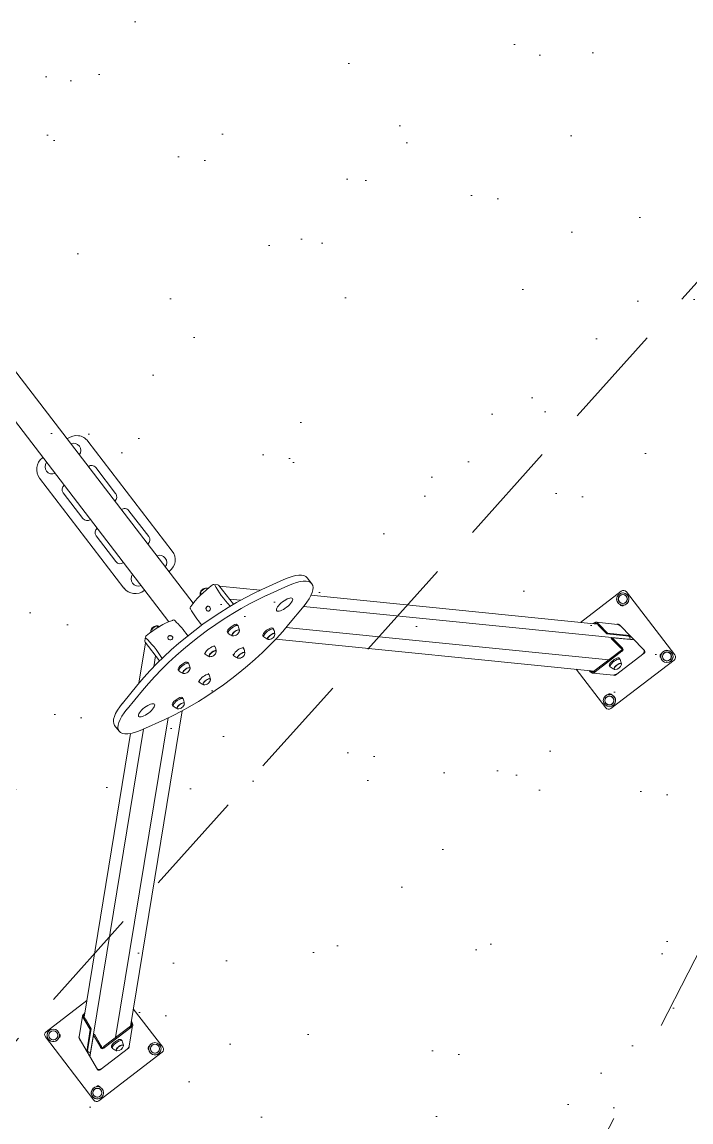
# Model space of a CAD drawing. Header units: millimetres. Extents: x 2471 to 2909, y 1327 to 1568.
# Drawn here: x 2636.09 to 2637.689, y 1445.22 to 1447.851 of the extents above; entities that cross this region are included whole.
import ezdxf
from ezdxf.xclip import XClip

# ---------------------------------------------------------------- set-up
doc = ezdxf.new("R2010")
doc.units = ezdxf.units.MM
doc.header["$XCLIPFRAME"] = 2
doc.linetypes.add('ACAD_ISO07W100', pattern=[3, 0, -3])
doc.linetypes.add('HIDDEN', pattern=[0.375, 0.25, -0.125])
doc.layers.get('0').update_dxf_attribs({"color": 251, "lineweight": 9})
for name, color, linetype, lineweight in [('A-BARANDAS', 251, 'Continuous', 13), ('A-ESTRUCTURA-HATCH', 251, 'Continuous', 13), ('A-MURO BAJO', 251, 'Continuous', 13), ('A-PROYECCIONES', 251, 'HIDDEN', 13), ('DLP_VERDE', 251, 'Continuous', 13)]:
    doc.layers.add(name, color=color, linetype=linetype, lineweight=lineweight)

# ---------------------------------------------------------------- blocks, each defined once
blk = doc.blocks.new('EST P1')
at = {"layer": 'A-ESTRUCTURA-HATCH'}
h = blk.add_hatch(dxfattribs=at)
h.set_pattern_fill('ANSI31', color=256, scale=0.02)
h.set_pattern_definition([(45, (-226392.07709, -8188203.05961), (-0.04490128060535, 0.04490128060535), [])])
h.paths.add_polyline_path([(-3.61, 5.05), (-3.61, 4.85), (-44.785, 4.85), (-44.785, -0.15), (-46.99, -0.15), (-46.99, -11.15), (-3.61, -11.1501), (-3.61, -11.4001), (-47.24, -11.4001), (-47.24, 0.15), (-45.035, 0.15), (-45.035, 5.05)])
h.paths.add_polyline_path([(5.8757, 4.85), (5.8757, 5.05), (35.53, 5.05), (35.53, 4.85)])
h.paths.add_polyline_path([(47.915, 5.05), (35.58, 5.05), (35.58, 4.85), (47.915, 4.85)])
h.paths.add_polyline_path([(51.865, 4.85), (53.3757, 4.85), (53.3757, 5.05), (51.865, 5.05)])
edge = h.paths.add_edge_path()
edge.add_arc((63.3007, -0.15), 9.7, 360, 540)
edge.add_line((53.6007, -0.15), (53.8007, -0.15))
edge.add_arc((63.3007, -0.15), 9.5, 0.90471, 180, ccw=False)
edge.add_line((72.7995, 0), (70.3507, 0))
edge.add_line((70.3507, 0), (70.3507, -0.1499))
edge.add_line((70.3507, -0.1499), (73.0007, -0.15))
edge = h.paths.add_edge_path()
edge.add_arc((63.3007, -0.15), 3.3, 0.0009, 49.9947)
edge.add_line((65.4221, 2.3777), (65.4222, -0.15))
edge.add_line((65.4222, -0.15), (65.2722, -0.15))
edge.add_line((65.2722, -0.15), (65.2721, 2.4964))
edge.add_arc((63.3007, -0.15), 3.3, 53.3166, 180)
edge.add_line((60.0007, -0.15), (59.8007, -0.15))
edge.add_arc((63.3007, -0.15), 3.5, 2.4574, 179.9999, ccw=False)
edge.add_line((66.7975, 0.0001), (69.4507, 0))
edge.add_line((69.4507, 0), (69.4507, -0.1499))
edge.add_line((69.4507, -0.1499), (66.6007, -0.1499))
h.paths.add_polyline_path([(-3.56, -11.15), (35.53, -11.15), (35.53, -11.4001), (-3.56, -11.4001)])
h.paths.add_polyline_path([(35.58, -11.1501), (71.88, -11.1501), (71.88, -11.4001), (35.58, -11.4)])
blk = doc.blocks.new('A$C47ad906b')
at = {"linetype": 'ACAD_ISO07W100'}
blk.add_blockref('EST P1', (27.0859, 53.6317), dxfattribs=at)
blk = doc.blocks.new('XREF_PAISAJISMO-ETAPA 1-2020.08.11$0$XREF_PAISAJISMO$0$FW-flat-1')
for p, q in [((629.2478, 472.3589), (629.2478, 471.2947)), ((629.2947, 471.2947), (629.2947, 472.3589)), ((629.2467, 471.6139), (629.2478, 471.6139)), ((629.2947, 471.6139), (629.2958, 471.6139)), ((629.2243, 471.3783), (629.2243, 471.5916)), ((629.3181, 471.5916), (629.3181, 471.3783)), ((629.2394, 471.5519), (629.2394, 471.5017)), ((629.303, 471.5519), (629.303, 471.5017)), ((629.2394, 471.4682), (629.2394, 471.418)), ((629.303, 471.4682), (629.303, 471.418)), ((629.2478, 471.356), (629.2467, 471.356)), ((629.2958, 471.356), (629.2947, 471.356)), ((629.2049, 471.2983), (629.2002, 471.2939)), ((629.2166, 471.2998), (629.2166, 471.2988)), ((629.2302, 471.2987), (629.2302, 471.2998)), ((629.3122, 471.2998), (629.3122, 471.2987)), ((629.3122, 471.2982), (629.3122, 471.2978)), ((629.3259, 471.2988), (629.3259, 471.2998)), ((629.3422, 471.2939), (629.3375, 471.2983)), ((629.1995, 471.291), (629.1534, 471.2477)), ((629.1995, 471.2557), (629.1995, 471.2922)), ((629.3429, 471.2922), (629.3429, 471.2557)), ((629.389, 471.2477), (629.3429, 471.291)), ((629.1995, 471.2657), (629.187, 471.254)), ((629.3554, 471.254), (629.3429, 471.2657)), ((629.1509, 471.2471), (629.1144, 471.2385)), ((629.428, 471.2385), (629.3915, 471.2471)), ((629.1509, 471.2356), (629.1144, 471.227)), ((629.428, 471.227), (629.3915, 471.2356)), ((629.0842, 471.2189), (629.0842, 471.2074)), ((629.2139, 471.2272), (629.2139, 471.2251)), ((629.2166, 471.2193), (629.2166, 471.2185)), ((629.2302, 471.2185), (629.2302, 471.2193)), ((629.2329, 471.2251), (629.2329, 471.2272)), ((629.2617, 471.2232), (629.2617, 471.2211)), ((629.2644, 471.2153), (629.2644, 471.2146)), ((629.2781, 471.2146), (629.2781, 471.2153)), ((629.2807, 471.2211), (629.2807, 471.2232)), ((629.3096, 471.2272), (629.3096, 471.2251)), ((629.3122, 471.2193), (629.3122, 471.2185)), ((629.3259, 471.2185), (629.3259, 471.2193)), ((629.3285, 471.2251), (629.3285, 471.2272)), ((629.4582, 471.2074), (629.4582, 471.2189)), ((629.2282, 471.1945), (629.2282, 471.1924)), ((629.2472, 471.1924), (629.2472, 471.1945)), ((629.2952, 471.1945), (629.2952, 471.1924)), ((629.3142, 471.1924), (629.3142, 471.1945)), ((629.1161, 471.1873), (628.7455, 470.8391)), ((629.0962, 471.194), (628.773, 470.8903)), ((628.7926, 470.836), (629.1564, 471.1779)), ((629.1144, 471.1877), (629.1509, 471.1791)), ((629.1738, 471.1895), (629.1738, 471.1874)), ((629.1765, 471.1816), (629.1765, 471.1808)), ((629.1901, 471.1808), (629.1901, 471.1816)), ((629.1928, 471.1874), (629.1928, 471.1895)), ((629.2309, 471.1866), (629.2309, 471.1859)), ((629.2446, 471.1859), (629.2446, 471.1866)), ((629.2979, 471.1866), (629.2979, 471.1859)), ((629.3115, 471.1859), (629.3115, 471.1866)), ((629.3496, 471.1895), (629.3496, 471.1874)), ((629.3523, 471.1816), (629.3523, 471.1808)), ((629.366, 471.1808), (629.366, 471.1816)), ((629.3686, 471.1874), (629.3686, 471.1895)), ((629.7498, 470.836), (629.386, 471.1779)), ((629.3915, 471.1791), (629.428, 471.1877)), ((629.4263, 471.1873), (629.7969, 470.8391)), ((629.4462, 471.194), (629.7694, 470.8903)), ((628.821, 470.8357), (629.1803, 471.1733)), ((629.7214, 470.8357), (629.3621, 471.1733)), ((628.7922, 470.9083), (628.7128, 470.9083)), ((628.7128, 470.9083), (628.7128, 470.9083)), ((628.7184, 470.9066), (628.7184, 470.9066)), ((629.7503, 470.9083), (629.8296, 470.9083)), ((629.824, 470.9066), (629.824, 470.9066)), ((629.8296, 470.9083), (629.8296, 470.9083)), ((628.7073, 470.9027), (628.7073, 470.7799)), ((628.7073, 470.9027), (628.7073, 470.7799)), ((628.7184, 470.9039), (628.7184, 470.9039)), ((628.7184, 470.8903), (628.7184, 470.8903)), ((628.7722, 470.8932), (628.7488, 470.8712)), ((628.775, 470.8933), (628.775, 470.8943)), ((628.775, 470.8928), (628.775, 470.8933)), ((628.776, 470.8931), (628.775, 470.8928)), ((629.7664, 470.8931), (629.7675, 470.8928)), ((629.7675, 470.8933), (629.7675, 470.8943)), ((629.7675, 470.8928), (629.7675, 470.8933)), ((629.7702, 470.8932), (629.7936, 470.8712)), ((629.824, 470.9039), (629.824, 470.9039)), ((629.824, 470.8903), (629.824, 470.8903)), ((629.8352, 470.9027), (629.8352, 470.7799)), ((629.8352, 470.9027), (629.8352, 470.7799)), ((628.7184, 470.8876), (628.7184, 470.8876)), ((628.769, 470.8695), (628.7714, 470.8888)), ((628.7708, 470.8695), (628.773, 470.8869)), ((629.7716, 470.8695), (629.7695, 470.8869)), ((629.7734, 470.8695), (629.771, 470.8888)), ((629.824, 470.8876), (629.824, 470.8876)), ((628.7402, 470.814), (628.7471, 470.8693)), ((628.743, 470.8365), (628.7678, 470.8598)), ((628.7442, 470.8462), (628.769, 470.8695)), ((628.7459, 470.8462), (628.7708, 470.8695)), ((628.7678, 470.8598), (628.7652, 470.8387)), ((628.7696, 470.8598), (628.7671, 470.8402)), ((628.7678, 470.8598), (628.7696, 470.8598)), ((628.769, 470.8695), (628.7708, 470.8695)), ((629.7965, 470.8462), (629.7716, 470.8695)), ((629.7734, 470.8695), (629.7716, 470.8695)), ((629.7728, 470.8598), (629.7753, 470.8402)), ((629.7746, 470.8598), (629.7728, 470.8598)), ((629.7982, 470.8462), (629.7734, 470.8695)), ((629.7995, 470.8365), (629.7746, 470.8598)), ((629.7746, 470.8598), (629.7773, 470.8387)), ((629.8022, 470.814), (629.7954, 470.8693)), ((628.7459, 470.8462), (628.7442, 470.8462)), ((628.7459, 470.8462), (628.7456, 470.8438)), ((628.7472, 470.8421), (628.7487, 470.8421)), ((628.8249, 470.8385), (628.825, 470.8394)), ((628.8268, 470.8397), (628.827, 470.8413)), ((628.8412, 470.7799), (628.8412, 470.8547)), ((629.7012, 470.7799), (629.7012, 470.8547)), ((629.7157, 470.8397), (629.7155, 470.8413)), ((629.7176, 470.8385), (629.7175, 470.8394)), ((629.7952, 470.8421), (629.7938, 470.8421)), ((629.7965, 470.8462), (629.7968, 470.8438)), ((629.7965, 470.8462), (629.7982, 470.8462)), ((628.7658, 470.8374), (628.7648, 470.8375)), ((628.7664, 470.8373), (628.7658, 470.8374)), ((628.768, 470.8356), (628.7705, 470.836)), ((628.768, 470.8356), (628.768, 470.8341)), ((628.768, 470.8341), (628.7689, 470.8342)), ((628.8205, 470.8342), (628.7689, 470.8342)), ((628.8191, 470.836), (628.7705, 470.836)), ((628.7784, 470.828), (628.7784, 470.8259)), ((628.7974, 470.8259), (628.7974, 470.828)), ((628.8012, 470.8128), (628.8246, 470.8348)), ((628.8222, 470.8354), (628.8222, 470.8339)), ((628.8245, 470.8376), (628.825, 470.8375)), ((628.825, 470.8375), (628.8261, 470.8374)), ((629.7174, 470.8375), (629.7163, 470.8374)), ((629.7179, 470.8376), (629.7174, 470.8375)), ((629.7412, 470.8128), (629.7178, 470.8348)), ((629.7203, 470.8354), (629.7203, 470.8339)), ((629.7219, 470.8342), (629.7736, 470.8342)), ((629.7233, 470.836), (629.772, 470.836)), ((629.745, 470.8259), (629.745, 470.828)), ((629.764, 470.828), (629.764, 470.8259)), ((629.7744, 470.8356), (629.772, 470.836)), ((629.7744, 470.8341), (629.7736, 470.8342)), ((629.7744, 470.8356), (629.7744, 470.8341)), ((629.7761, 470.8373), (629.7766, 470.8374)), ((629.7766, 470.8374), (629.7777, 470.8375)), ((628.7406, 470.8148), (628.7403, 470.8154)), ((628.7986, 470.8109), (628.743, 470.8109)), ((628.7811, 470.82), (628.7811, 470.8193)), ((628.7948, 470.8193), (628.7948, 470.82)), ((629.7438, 470.8109), (629.7995, 470.8109)), ((629.7477, 470.8193), (629.7477, 470.82)), ((629.7613, 470.82), (629.7613, 470.8193)), ((629.8018, 470.8148), (629.8021, 470.8154)), ((628.7184, 470.795), (628.7184, 470.795)), ((628.7184, 470.7923), (628.7184, 470.7923)), ((628.8301, 470.795), (628.8301, 470.795)), ((628.8301, 470.7923), (628.8301, 470.7923)), ((629.7124, 470.795), (629.7124, 470.795)), ((629.7124, 470.7923), (629.7124, 470.7923)), ((629.824, 470.795), (629.824, 470.795)), ((629.824, 470.7923), (629.824, 470.7923)), ((628.7128, 470.7743), (628.8356, 470.7743)), ((628.7128, 470.7743), (628.8356, 470.7743)), ((628.7184, 470.7786), (628.7184, 470.7786)), ((628.7184, 470.776), (628.7184, 470.776)), ((628.8301, 470.7786), (628.8301, 470.7786)), ((628.8301, 470.776), (628.8301, 470.776)), ((628.8356, 470.7743), (628.8356, 470.7743)), ((629.8296, 470.7743), (629.7068, 470.7743)), ((629.8296, 470.7743), (629.7068, 470.7743)), ((629.7068, 470.7743), (629.7068, 470.7743)), ((629.7124, 470.7786), (629.7124, 470.7786)), ((629.7124, 470.776), (629.7124, 470.776)), ((629.824, 470.7786), (629.824, 470.7786)), ((629.824, 470.776), (629.824, 470.776))]:
    blk.add_line(p, q)
for points in [[(628.775, 470.8943, 0.053496), (628.7737, 470.8941, 0.065981), (628.7727, 470.8936, 0.123639), (628.7716, 470.8924, 0.122474), (628.7712, 470.891)], [(628.775, 470.8928, 0.015555), (628.7746, 470.8926, 0.019947), (628.7742, 470.8925, 0.054849), (628.7736, 470.8922, 0.062874), (628.7732, 470.8918, 0.082771), (628.7729, 470.8913, 0.052183), (628.7728, 470.891, 0.020957), (628.7728, 470.8909, 0.011968), (628.7728, 470.8908)], [(628.7728, 470.8908, 0.021414), (628.7729, 470.8899, 0.00508), (628.7729, 470.8896, 0.000121), (628.773, 470.8889, -0.014803), (628.773, 470.8882, -0.042231), (628.773, 470.8869)], [(628.778, 470.8951, 0.01646), (628.7775, 470.895, 0.025221), (628.777, 470.8949, 0.034332), (628.7766, 470.8948, 0.007952), (628.7764, 470.8947, -0.021631), (628.7758, 470.8945, -0.022869), (628.775, 470.8943)], [(629.7644, 470.8951, -0.01646), (629.765, 470.895, -0.025221), (629.7654, 470.8949, -0.034332), (629.7659, 470.8948, -0.007952), (629.7661, 470.8947, 0.021631), (629.7667, 470.8945, 0.022869), (629.7675, 470.8943)], [(629.7675, 470.8943, -0.053496), (629.7687, 470.8941, -0.065981), (629.7698, 470.8936, -0.123639), (629.7709, 470.8924, -0.122474), (629.7712, 470.891)], [(629.7675, 470.8928, -0.015555), (629.7679, 470.8926, -0.019947), (629.7682, 470.8925, -0.054849), (629.7688, 470.8922, -0.062874), (629.7692, 470.8918, -0.082771), (629.7695, 470.8913, -0.052183), (629.7696, 470.891, -0.020957), (629.7696, 470.8909, -0.011968), (629.7696, 470.8908)], [(629.7696, 470.8908, -0.021414), (629.7696, 470.8899, -0.00508), (629.7695, 470.8896, -0.000121), (629.7695, 470.8889, 0.014803), (629.7694, 470.8882, 0.042231), (629.7695, 470.8869)], [(628.773, 470.8869, 0.098812), (628.7729, 470.8872, 0.050829), (628.7728, 470.8875, 0.046495), (628.7727, 470.8877, 0.027542), (628.7725, 470.888, 0.025492), (628.7722, 470.8882, 0.020959), (628.7718, 470.8886, 0.010212), (628.7714, 470.8888)], [(629.7695, 470.8869, -0.098812), (629.7695, 470.8872, -0.050829), (629.7696, 470.8875, -0.046495), (629.7698, 470.8877, -0.027542), (629.7699, 470.888, -0.025492), (629.7702, 470.8882, -0.020959), (629.7707, 470.8886, -0.010212), (629.771, 470.8888)], [(628.7467, 470.8663, -0.024267), (628.7467, 470.8667, -0.018605), (628.7469, 470.8672, -0.008532), (628.747, 470.8676, -0.005342), (628.7471, 470.868, 0.001434), (628.7473, 470.8686)], [(628.7488, 470.8712, 0.05055), (628.7482, 470.8705, 0.057627), (628.7476, 470.8694, 0.025146), (628.7474, 470.8687, 0.003913), (628.7473, 470.8686)], [(629.7936, 470.8712, -0.05055), (629.7942, 470.8705, -0.057627), (629.7948, 470.8694, -0.025146), (629.795, 470.8687, -0.003913), (629.7951, 470.8686)], [(629.7958, 470.8663, 0.024267), (629.7957, 470.8667, 0.018605), (629.7956, 470.8672, 0.008532), (629.7954, 470.8676, 0.005342), (629.7953, 470.868, -0.001434), (629.7951, 470.8686)], [(628.7652, 470.8387, 0.00315), (628.7655, 470.8388, 0.007681), (628.7657, 470.8389, 0.012459), (628.766, 470.8389, 0.042729), (628.7664, 470.8391, 0.048479), (628.7667, 470.8393, 0.152315), (628.7671, 470.8399, 0.047821), (628.7671, 470.8402)], [(628.7671, 470.8402, -0.01431), (628.767, 470.8395, -0.021194), (628.7669, 470.839, -0.033781), (628.7668, 470.8386, 0.008434), (628.7666, 470.8383, 0.037648), (628.7664, 470.8373)], [(628.8249, 470.8385, 0.007066), (628.8253, 470.8386, 0.013942), (628.8257, 470.8388, 0.015839), (628.8261, 470.839, 0.016156), (628.8263, 470.8391, 0.033946), (628.8265, 470.8393, 0.038616), (628.8266, 470.8394, 0.034604), (628.8267, 470.8395, 0.09247), (628.8268, 470.8396, 0.023856), (628.8268, 470.8397)], [(628.8268, 470.8397, -0.024267), (628.8267, 470.8392, -0.018605), (628.8266, 470.8387, -0.008532), (628.8264, 470.8383, -0.005342), (628.8263, 470.8379, 0.001434), (628.8261, 470.8374)], [(629.7176, 470.8385, -0.007066), (629.7172, 470.8386, -0.013942), (629.7167, 470.8388, -0.015839), (629.7164, 470.839, -0.016156), (629.7162, 470.8391, -0.033946), (629.7159, 470.8393, -0.038616), (629.7158, 470.8394, -0.034604), (629.7157, 470.8395, -0.09247), (629.7157, 470.8396, -0.023856), (629.7157, 470.8397)], [(629.7157, 470.8397, 0.024267), (629.7157, 470.8392, 0.018605), (629.7159, 470.8387, 0.008532), (629.716, 470.8383, 0.005342), (629.7161, 470.8379, -0.001434), (629.7163, 470.8374)], [(629.7773, 470.8387, -0.00315), (629.7769, 470.8388, -0.007681), (629.7767, 470.8389, -0.012459), (629.7765, 470.8389, -0.042729), (629.776, 470.8391, -0.048479), (629.7758, 470.8393, -0.152315), (629.7754, 470.8399, -0.047821), (629.7753, 470.8402)], [(629.7753, 470.8402, 0.01431), (629.7754, 470.8395, 0.021194), (629.7755, 470.839, 0.033781), (629.7756, 470.8386, -0.008434), (629.7758, 470.8383, -0.037648), (629.7761, 470.8373)], [(628.7664, 470.8373, 0.007811), (628.7663, 470.8372, 0.066085), (628.7663, 470.8368, 0.355073), (628.7673, 470.8356, 0.09037), (628.7679, 470.8356, 0.007391), (628.768, 470.8356)], [(628.7705, 470.836, 0.077481), (628.7703, 470.836, 0.048107), (628.7701, 470.8359, 0.043746), (628.77, 470.8358, 0.041608), (628.7697, 470.8356, 0.019285), (628.7696, 470.8354, 0.020016), (628.7694, 470.8351, 0.007967), (628.7692, 470.8349, 0.009249), (628.769, 470.8345, 0.002804), (628.7689, 470.8342)], [(628.8191, 470.836, -0.043824), (628.8199, 470.836, -0.023596), (628.8203, 470.8359, -0.007009), (628.8205, 470.8358, 0.006624), (628.8209, 470.8357, 0.03988), (628.822, 470.8355, 0.004979), (628.8222, 470.8354)], [(628.8205, 470.8342, 0.004879), (628.8204, 470.8345, 0.012387), (628.8202, 470.8349, 0.018066), (628.82, 470.8352, 0.015791), (628.8199, 470.8354, 0.039067), (628.8197, 470.8357, 0.043024), (628.8196, 470.8359, 0.051836), (628.8194, 470.836, 0.112911), (628.8191, 470.836)], [(628.8222, 470.8354, 0.018723), (628.8223, 470.8354, 0.069226), (628.8227, 470.8355, 0.085252), (628.8232, 470.8358, 0.052311), (628.8236, 470.8361, 0.027472), (628.8239, 470.8364, 0.035271), (628.8242, 470.837, 0.020237), (628.8245, 470.8374, 0.004344), (628.8245, 470.8376)], [(628.8222, 470.8339, 0.138623), (628.8237, 470.8341, 0.095606), (628.8248, 470.8349, 0.067404), (628.8256, 470.836, 0.056021), (628.8261, 470.8374)], [(629.7203, 470.8339, -0.138623), (629.7187, 470.8341, -0.095606), (629.7176, 470.8349, -0.067404), (629.7169, 470.836, -0.056021), (629.7163, 470.8374)], [(629.7203, 470.8354, -0.018723), (629.7202, 470.8354, -0.069226), (629.7198, 470.8355, -0.085252), (629.7192, 470.8358, -0.052311), (629.7188, 470.8361, -0.027472), (629.7186, 470.8364, -0.035271), (629.7182, 470.837, -0.020237), (629.718, 470.8374, -0.004344), (629.7179, 470.8376)], [(629.7233, 470.836, 0.043824), (629.7225, 470.836, 0.023596), (629.7221, 470.8359, 0.007009), (629.7219, 470.8358, -0.006624), (629.7215, 470.8357, -0.03988), (629.7204, 470.8355, -0.004979), (629.7203, 470.8354)], [(629.7219, 470.8342, -0.004879), (629.7221, 470.8345, -0.012387), (629.7222, 470.8349, -0.018066), (629.7224, 470.8352, -0.015791), (629.7225, 470.8354, -0.039067), (629.7227, 470.8357, -0.043024), (629.7229, 470.8359, -0.051836), (629.723, 470.836, -0.112911), (629.7233, 470.836)], [(629.772, 470.836, -0.077481), (629.7722, 470.836, -0.048107), (629.7723, 470.8359, -0.043746), (629.7725, 470.8358, -0.041608), (629.7727, 470.8356, -0.019285), (629.7728, 470.8354, -0.020016), (629.7731, 470.8351, -0.007967), (629.7732, 470.8349, -0.009249), (629.7734, 470.8345, -0.002804), (629.7736, 470.8342)], [(629.7761, 470.8373, -0.007811), (629.7761, 470.8372, -0.066085), (629.7762, 470.8368, -0.355073), (629.7751, 470.8356, -0.09037), (629.7746, 470.8356, -0.007391), (629.7744, 470.8356)], [(628.744, 470.8115, -0.012768), (628.7445, 470.8113, -0.001053), (628.7448, 470.8112, 0.009111), (628.7452, 470.8111, 0.044641), (628.7464, 470.8109, 0.019472), (628.747, 470.8109, 0.003597), (628.7472, 470.8109)], [(628.7947, 470.8109, 0.013529), (628.7955, 470.8109, 0.019014), (628.7961, 470.8109, 0.033854), (628.7966, 470.811, 0.023023), (628.7969, 470.8111, 0.005149), (628.7971, 470.8112, -0.023113), (628.7978, 470.8114, -0.019823), (628.7985, 470.8116)], [(628.7985, 470.8116, 0.004636), (628.7986, 470.8116, 0.033752), (628.7995, 470.8118, 0.044687), (628.8003, 470.8121, 0.054288), (628.801, 470.8126, 0.019937), (628.8012, 470.8128)], [(629.744, 470.8116, -0.004636), (629.7438, 470.8116, -0.033752), (629.743, 470.8118, -0.044687), (629.7422, 470.8121, -0.054288), (629.7414, 470.8126, -0.019937), (629.7412, 470.8128)], [(629.7477, 470.8109, -0.013529), (629.7469, 470.8109, -0.019014), (629.7464, 470.8109, -0.033854), (629.7458, 470.811, -0.023023), (629.7455, 470.8111, -0.005149), (629.7453, 470.8112, 0.023113), (629.7447, 470.8114, 0.019823), (629.744, 470.8116)], [(629.7985, 470.8115, 0.012768), (629.7979, 470.8113, 0.001053), (629.7976, 470.8112, -0.009111), (629.7972, 470.8111, -0.044641), (629.7961, 470.8109, -0.019472), (629.7954, 470.8109, -0.003597), (629.7952, 470.8109)]]:
    blk.add_lwpolyline(points, format="xyb")
for centre, radius in [((628.7184, 470.8971), 0.00949), ((629.824, 470.8971), 0.00949), ((628.7184, 470.8971), 0.00698), ((628.7184, 470.8971), 0.00684), ((629.824, 470.8971), 0.00698), ((629.824, 470.8971), 0.00684), ((628.7184, 470.7855), 0.00949), ((628.7184, 470.7855), 0.00698), ((628.7184, 470.7855), 0.00684), ((628.8301, 470.7855), 0.00949), ((628.8301, 470.7855), 0.00698), ((628.8301, 470.7855), 0.00684), ((629.7124, 470.7855), 0.00949), ((629.7124, 470.7855), 0.00698), ((629.7124, 470.7855), 0.00684), ((629.824, 470.7855), 0.00949), ((629.824, 470.7855), 0.00698), ((629.824, 470.7855), 0.00684)]:
    blk.add_circle(centre, radius)
for centre, radius, start, end in [((629.2467, 471.5916), 0.0223, 90, 180), ((629.2506, 471.5938), 0.0112, 104.4775, 255.5225), ((629.2919, 471.5938), 0.0112, 284.4775, 75.5225), ((629.2958, 471.5916), 0.0223, 0, 90), ((629.2478, 471.5519), 0.00837, 90, 180), ((629.2947, 471.5519), 0.00837, 0, 90), ((629.2478, 471.5017), 0.00837, 180, 269.9999), ((629.2947, 471.5017), 0.00837, 270, 0), ((629.2478, 471.4682), 0.00837, 90, 180), ((629.2947, 471.4682), 0.00837, 0, 90), ((629.2478, 471.418), 0.00837, 180, 269.9999), ((629.2947, 471.418), 0.00837, 270, 0), ((629.2506, 471.3761), 0.0112, 104.4775, 255.5225), ((629.2919, 471.3761), 0.0112, 284.4775, 75.5225), ((629.2467, 471.3783), 0.0223, 180, 269.9999), ((629.2958, 471.3783), 0.0223, 270, 0), ((629.2068, 471.2962), 0.00279, 91.1385, 133.2184), ((629.2415, 471.2862), 0.0285, 151.0361, 152.9584), ((629.2234, 471.2933), 0.00977, 90, 130.515), ((629.2234, 471.2933), 0.00977, 49.485, 90), ((629.2055, 471.2863), 0.0283, 23.3687, 29.0303), ((629.3372, 471.2862), 0.0285, 151.0361, 156.7554), ((629.319, 471.2933), 0.00977, 90, 130.515), ((629.319, 471.2933), 0.00977, 49.485, 90), ((629.3012, 471.2863), 0.0283, 25.9488, 29.0303), ((629.3356, 471.2962), 0.00279, 46.7816, 88.8615), ((629.2535, 471.2904), 0.00279, 10.4314, 72.1202), ((629.2889, 471.2904), 0.00279, 107.8798, 169.5686), ((629.2413, 471.232), 0.0283, 194.8178, 209.0303), ((629.2234, 471.2251), 0.00977, 229.485, 269.9999), ((629.2234, 471.2251), 0.00977, 270, 310.515), ((629.2053, 471.2321), 0.0285, 331.0361, 345.1158), ((629.2891, 471.2281), 0.0283, 194.8178, 209.0303), ((629.2712, 471.2212), 0.00977, 229.485, 269.9999), ((629.2712, 471.2212), 0.00977, 270, 310.515), ((629.2531, 471.2282), 0.0285, 331.0361, 345.1158), ((629.3369, 471.232), 0.0283, 194.8178, 209.0303), ((629.319, 471.2251), 0.00977, 229.485, 269.9999), ((629.319, 471.2251), 0.00977, 270, 310.515), ((629.3009, 471.2321), 0.0285, 331.0361, 345.1158), ((629.2012, 471.1944), 0.0283, 194.8178, 209.0303), ((629.1833, 471.1874), 0.00977, 229.485, 269.9999), ((629.1833, 471.1874), 0.00977, 270, 310.515), ((629.1652, 471.1945), 0.0285, 331.0361, 345.1158), ((629.2556, 471.1994), 0.0283, 194.8178, 209.0303), ((629.2377, 471.1924), 0.00977, 229.485, 269.9999), ((629.2377, 471.1924), 0.00977, 270, 310.515), ((629.2196, 471.1995), 0.0285, 331.0361, 345.1158), ((629.3226, 471.1994), 0.0283, 194.8178, 209.0303), ((629.3047, 471.1924), 0.00977, 229.485, 269.9999), ((629.3047, 471.1924), 0.00977, 270, 310.515), ((629.2866, 471.1995), 0.0285, 331.0361, 345.1158), ((629.377, 471.1944), 0.0283, 194.8178, 209.0303), ((629.3591, 471.1874), 0.00977, 229.485, 269.9999), ((629.3591, 471.1874), 0.00977, 270, 310.515), ((629.341, 471.1945), 0.0285, 331.0361, 345.1158), ((628.7128, 470.9027), 0.00558, 89.9998, 179.9998), ((628.7128, 470.9027), 0.00558, 89.9998, 179.9998), ((628.7184, 470.8971), 0.00949, 89.9999, 269.9999), ((629.824, 470.8971), 0.00949, 270.0001, 90.0001), ((629.8296, 470.9027), 0.00558, 0.0002, 90.0002), ((629.8296, 470.9027), 0.00558, 0.0002, 90.0002), ((628.7184, 470.8971), 0.00684, 89.9999, 269.9999), ((628.7236, 470.892), 0.00335, 257.579, 12.4204), ((628.7236, 470.892), 0.00335, 269.9999, 12.4199), ((628.7864, 470.8911), 0.0152, 180.1734, 188.6254), ((629.756, 470.8911), 0.0152, 351.3746, 359.8266), ((629.8189, 470.892), 0.00335, 167.5796, 282.421), ((629.8189, 470.892), 0.00335, 167.5801, 270.0001), ((629.824, 470.8971), 0.00684, 270.0001, 90.0001), ((628.7498, 470.8689), 0.00279, 101.1145, 172.8998), ((629.7926, 470.8689), 0.00279, 7.1002, 78.8855), ((628.7723, 470.8356), 0.00779, 156.5605, 165.93), ((629.4597, 470.6095), 0.6749, 160.1677, 160.2493), ((629.0827, 470.6095), 0.6749, 19.7507, 19.8323), ((629.7701, 470.8356), 0.00779, 14.07, 23.4395), ((628.7677, 470.837), 0.00298, 170.5228, 275.5603), ((628.8058, 470.8328), 0.0283, 194.8178, 209.0303), ((628.7698, 470.8329), 0.0285, 331.0361, 345.1158), ((628.823, 470.8416), 0.00774, 251.2469, 263.8157), ((629.7195, 470.8416), 0.00774, 276.1843, 288.7531), ((629.7726, 470.8329), 0.0285, 194.8842, 208.9639), ((629.7366, 470.8328), 0.0283, 330.9697, 345.1822), ((629.7747, 470.837), 0.00298, 264.4397, 9.4772), ((628.743, 470.8137), 0.00279, 172.8998, 269.9998), ((628.7451, 470.816), 0.00465, 194.2456, 255.4988), ((628.7879, 470.8259), 0.00977, 229.485, 310.515), ((628.7986, 470.8137), 0.00279, 269.9999, 342.7988), ((628.7986, 470.8137), 0.00279, 269.9999, 342.7982), ((629.7438, 470.8137), 0.00279, 197.2012, 270.0001), ((629.7438, 470.8137), 0.00279, 197.2018, 270.0001), ((629.7545, 470.8259), 0.00977, 229.485, 310.515), ((629.7973, 470.816), 0.00465, 284.5012, 345.7544), ((629.7995, 470.8137), 0.00279, 270.0002, 7.1002), ((628.7184, 470.7855), 0.00949, 89.9999, 269.9999), ((628.7184, 470.7855), 0.00684, 89.9999, 269.9999), ((628.7236, 470.7906), 0.00335, 347.5792, 102.4206), ((628.7236, 470.7906), 0.00335, 347.5797, 89.9999), ((628.8301, 470.7855), 0.00949, 89.9999, 269.9999), ((628.8249, 470.7906), 0.00335, 77.5788, 192.4208), ((628.8301, 470.7855), 0.00684, 89.9999, 269.9999), ((628.8249, 470.7906), 0.00335, 77.5785, 89.9999), ((629.7124, 470.7855), 0.00949, 270.0001, 90.0001), ((629.7124, 470.7855), 0.00684, 270.0001, 90.0001), ((629.7175, 470.7906), 0.00335, 347.5792, 102.4212), ((629.7175, 470.7906), 0.00335, 90.0001, 102.4215), ((629.8189, 470.7906), 0.00335, 77.5794, 192.4208), ((629.8189, 470.7906), 0.00335, 90.0001, 192.4203), ((629.824, 470.7855), 0.00949, 270.0001, 90.0001), ((629.824, 470.7855), 0.00684, 270.0001, 90.0001), ((628.7128, 470.7799), 0.00558, 179.9998, 269.9998), ((628.7128, 470.7799), 0.00558, 179.9998, 269.9998), ((628.8356, 470.7799), 0.00558, 269.9999, 359.9998), ((629.7068, 470.7799), 0.00558, 180.0002, 270.0001), ((629.8296, 470.7799), 0.00558, 270.0002, 0.0002), ((629.8296, 470.7799), 0.00558, 270.0002, 0.0002)]:
    blk.add_arc(centre, radius, start, end)
for centre, major_axis, ratio, start_param, end_param in [((629.1845, 471.2547), (-0.0077, -0.0622), 0.321402, 1.63631, 2.347446), ((629.2105, 471.2775), (-0.0627, 0), 0.34202, 3.956201, 4.770427), ((629.2068, 471.2962), (0.00006, -0.00279), 0.054507, 2.791985, 3.141593), ((629.2234, 471.2996), (-0.00698, 0), 0.34202, 3.329271, 6.283185), ((629.2234, 471.2998), (-0.00684, 0), 0.34202, 3.141593, 6.155064), ((629.2234, 471.2982), (-0.00695, 0), 0.34202, 2.95839, 3.956906), ((629.332, 471.2775), (-0.0627, 0), 0.34202, 4.654351, 5.468577), ((629.319, 471.2996), (-0.00698, 0), 0.34202, 3.329271, 6.283185), ((629.319, 471.2982), (-0.00695, 0), 0.34202, 5.467872, 6.283185), ((629.319, 471.2982), (-0.00695, 0), 0.34202, 0, 0.179485), ((629.319, 471.2998), (-0.00684, 0), 0.34202, 3.141593, 6.155064), ((629.319, 471.2982), (-0.00695, 0), 0.34202, 3.377236, 3.5486), ((629.3356, 471.2962), (-0.00006, -0.00279), 0.054507, 3.141593, 3.4912), ((629.3579, 471.2547), (-0.0077, 0.0622), 0.321402, 0.794146, 1.505285), ((629.2021, 471.2918), (0.00191, -0.00203), 0.883019, 3.141593, 3.895922), ((629.2535, 471.2904), (-0.00086, -0.00266), 0.644773, 3.141593, 3.605506), ((629.2535, 471.2904), (-0.00274, -0.00051), 0.663706, 2.697448, 3.141593), ((629.2364, 471.2483), (0.0077, 0.0622), 0.321402, 4.938588, 5.489039), ((629.306, 471.2483), (0.0077, -0.0622), 0.321402, 3.935739, 4.486192), ((629.2889, 471.2904), (0.00274, -0.00051), 0.663706, 3.141593, 3.585737), ((629.2889, 471.2904), (0.00086, -0.00266), 0.644773, 2.677679, 3.141593), ((629.3403, 471.2918), (-0.00191, -0.00203), 0.883019, 2.387263, 3.141593), ((629.2712, 471.1874), (0.2121, 0), 0.34202, 0.967728, 2.173864), ((629.2341, 471.2737), (-0.00268, 0.00285), 0.883019, 3.217469, 6.207308), ((629.3083, 471.2737), (-0.00268, -0.00285), 0.883019, 3.217469, 6.207309), ((629.2712, 471.1759), (0.2121, 0), 0.34202, 0.967728, 2.173864), ((629.154, 471.2189), (0.0698, 0), 0.34202, 2.173864, 3.141593), ((629.2234, 471.2272), (-0.00949, 0), 0.34202, 3.141593, 6.283185), ((629.2234, 471.2251), (-0.00949, 0), 0.34202, 3.058977, 6.283185), ((629.319, 471.2272), (-0.00949, 0), 0.34202, 3.141593, 6.283185), ((629.319, 471.2251), (-0.00949, 0), 0.34202, 3.058977, 6.283185), ((629.3884, 471.2189), (-0.0698, 0), 0.34202, 3.141593, 4.109321), ((629.154, 471.2074), (0.0698, 0), 0.34202, 2.173864, 4.109321), ((629.2234, 471.2188), (-0.00698, 0), 0.34202, 2.904256, 6.283185), ((629.2234, 471.2188), (-0.00698, 0), 0.34202, 0, 0.237337), ((629.2234, 471.2185), (-0.00684, 0), 0.34202, 2.760878, 6.283185), ((629.2234, 471.2185), (-0.00684, 0), 0.34202, 0, 0.380714), ((629.2234, 471.2201), (-0.00695, 0), 0.34202, 2.962108, 3.141593), ((629.2712, 471.2211), (-0.00949, 0), 0.34202, 3.058977, 6.283185), ((629.2712, 471.2149), (0.00698, 0), 0.34202, 0, 3.378929), ((629.2712, 471.2146), (-0.00684, 0), 0.34202, 2.760878, 6.283185), ((629.2712, 471.2146), (-0.00684, 0), 0.34202, 0, 0.380714), ((629.2712, 471.2149), (0.00698, 0), 0.34202, 6.045849, 6.283185), ((629.2712, 471.2162), (-0.00695, 0), 0.34202, 2.962108, 3.141593), ((629.319, 471.2188), (-0.00698, 0), 0.34202, 2.904256, 6.283185), ((629.319, 471.2188), (-0.00698, 0), 0.34202, 0, 0.237337), ((629.319, 471.2185), (-0.00684, 0), 0.34202, 2.760878, 6.283185), ((629.319, 471.2185), (-0.00684, 0), 0.34202, 0, 0.380714), ((629.319, 471.2201), (-0.00695, 0), 0.34202, 2.962108, 3.141593), ((629.3884, 471.2074), (-0.0698, 0), 0.34202, 2.173864, 4.109321), ((629.2377, 471.1924), (-0.00949, 0), 0.34202, 3.058977, 6.283185), ((629.3047, 471.1924), (-0.00949, 0), 0.34202, 3.058977, 6.283185), ((629.2712, 471.2389), (-0.2121, 0), 0.34202, 0.967728, 2.173864), ((629.1833, 471.1895), (-0.00949, 0), 0.34202, 3.141593, 6.283185), ((629.1833, 471.1874), (-0.00949, 0), 0.34202, 3.058977, 6.283185), ((629.1833, 471.1811), (-0.00698, 0), 0.34202, 2.904256, 6.283185), ((629.1833, 471.1811), (-0.00698, 0), 0.34202, 0, 0.237337), ((629.1833, 471.1808), (-0.00684, 0), 0.34202, 2.760878, 6.283185), ((629.1833, 471.1808), (-0.00684, 0), 0.34202, 0, 0.380714), ((629.1833, 471.1824), (0.00695, 0), 0.34202, 6.1037, 6.283185), ((629.2377, 471.1861), (0.00698, 0), 0.34202, 0, 3.378929), ((629.2377, 471.1859), (0.00684, 0), 0.34202, 0, 3.522307), ((629.2377, 471.1859), (0.00684, 0), 0.34202, 5.902471, 6.283185), ((629.2377, 471.1861), (0.00698, 0), 0.34202, 6.045849, 6.283185), ((629.2377, 471.1874), (-0.00695, 0), 0.34202, 2.962108, 3.141593), ((629.3047, 471.1861), (-0.00698, 0), 0.34202, 2.904256, 6.283185), ((629.3047, 471.1861), (-0.00698, 0), 0.34202, 0, 0.237337), ((629.3047, 471.1859), (-0.00684, 0), 0.34202, 2.760878, 6.283185), ((629.3047, 471.1859), (-0.00684, 0), 0.34202, 0, 0.380714), ((629.3047, 471.1874), (-0.00695, 0), 0.34202, 2.962108, 3.141593), ((629.3591, 471.1895), (-0.00949, 0), 0.34202, 3.141593, 6.283185), ((629.3591, 471.1874), (-0.00949, 0), 0.34202, 3.058977, 6.283185), ((629.3591, 471.1811), (-0.00698, 0), 0.34202, 2.904256, 6.283185), ((629.3591, 471.1811), (-0.00698, 0), 0.34202, 0, 0.237337), ((629.3591, 471.1808), (-0.00684, 0), 0.34202, 2.760878, 6.283185), ((629.3591, 471.1808), (-0.00684, 0), 0.34202, 0, 0.380714), ((629.3591, 471.1824), (0.00695, 0), 0.34202, 6.1037, 6.283185), ((628.7467, 470.8379), (0.00138, 0.0013), 0.883023, 1.57078, 2.051214), ((628.7474, 470.8438), (0.00138, 0.0013), 0.883023, 2.32511, 3.895906), ((628.7879, 470.8259), (0.00949, 0), 0.34202, 0, 3.22395), ((628.7879, 470.828), (0.00949, 0), 0.34202, 0, 3.141593), ((628.7879, 470.8193), (0.00684, 0), 0.34202, 0, 3.522307), ((628.7879, 470.8196), (-0.00698, 0), 0.34202, 2.904254, 6.283185), ((628.7879, 470.8259), (0.00949, 0), 0.34202, 6.200759, 6.283185), ((628.7879, 470.8196), (-0.00698, 0), 0.34202, 0, 0.237339), ((628.7879, 470.8193), (0.00684, 0), 0.34202, 5.902471, 6.283185), ((628.7879, 470.8209), (0.00695, 0), 0.34202, 6.1037, 6.1553)]:
    blk.add_ellipse(centre, major_axis=major_axis, ratio=ratio, start_param=start_param, end_param=end_param)
for centre, major_axis, ratio in [((629.2345, 471.274), (-0.00268, 0.00285), 0.883019), ((629.308, 471.274), (-0.00268, -0.00285), 0.883019), ((629.1373, 471.2074), (0.0153, 0), 0.34202), ((629.4052, 471.2074), (0.0153, 0), 0.34202)]:
    blk.add_ellipse(centre, major_axis=major_axis, ratio=ratio)
at = {"extrusion": (0, 0, -1)}
for centre, major_axis, ratio, start_param, end_param in [((629.795, 470.8438), (-0.00138, 0.0013), 0.883023, 2.32511, 3.895906), ((629.7957, 470.8379), (-0.00138, 0.0013), 0.883023, 1.57078, 2.051214), ((629.7545, 470.828), (-0.00949, 0), 0.34202, 0, 3.141593), ((629.7545, 470.8259), (-0.00949, 0), 0.34202, 0, 3.22395), ((629.7545, 470.8259), (-0.00949, 0), 0.34202, 6.200759, 6.283185), ((629.7545, 470.8196), (0.00698, 0), 0.34202, 2.904254, 6.283185), ((629.7545, 470.8193), (-0.00684, 0), 0.34202, 0, 3.522307), ((629.7545, 470.8209), (-0.00695, 0), 0.34202, 6.1037, 6.1553), ((629.7545, 470.8193), (-0.00684, 0), 0.34202, 5.902471, 6.283185), ((629.7545, 470.8196), (0.00698, 0), 0.34202, 0, 0.237339)]:
    blk.add_ellipse(centre, major_axis=major_axis, ratio=ratio, start_param=start_param, end_param=end_param, dxfattribs=at)

msp = doc.modelspace()

# ---------------------------------------------------------------- hatches: boundary and pattern name
at = {"true_color": 0x636466}
h = msp.add_hatch(dxfattribs=at)
h.set_pattern_fill('AR-SAND', color=251, scale=0.01, angle=215)
h.set_pattern_definition([(252.5, (-223720.18637, -8186624.39432), (0.29382258964, -0.391726451372), [0, -0.38608, 0, -0.4318, 0, -0.41275]), (222.5, (-223720.1864, -8186624.3943), (0.042926070333, -0.845024709327), [0, -0.20828, 0, -0.34798, 0, -0.13335]), (182.5, (-223719.93045, -8186624.21512), (-0.647118681834, -0.454871857671), [0, -0.127, 0, -0.4572, 0, -0.5969]), (172.5, (-223719.93045, -8186624.2151), (-0.49760182218, -0.62057099984), [0, -0.0635, 0, -0.29972, 0, -0.3429])])
edge = h.paths.add_edge_path()
edge.add_line((2632.0265, 1450.0341), (2631.9492, 1450.0977))
edge.add_ellipse((2635.5214, 1440.0147), major_axis=(1.9035, -11.1402), ratio=0.4471167, start_angle=201.14714, end_angle=228.08752)
edge.add_line((2630.5432, 1446.823), (2630.6413, 1446.8019))
edge.add_spline(control_points=[(2630.6413, 1446.8019), (2630.5547, 1446.4006), (2630.4834, 1445.9779), (2630.4283, 1445.5376)], knot_values=[3.980857, 3.980857, 3.980857, 3.980857, 4.117811, 4.117811, 4.117811, 4.117811], degree=3, periodic=0)
edge.add_line((2630.4283, 1445.5376), (2630.329, 1445.55))
edge.add_ellipse((2635.5214, 1440.0147), major_axis=(1.9035, -11.1402), ratio=0.4471167, start_angle=235.93323, end_angle=248.05557)
edge.add_line((2630.19, 1443.3885), (2630.6827, 1443.1921))
edge.add_line((2630.6827, 1443.1921), (2631.1269, 1443.1406))
edge.add_line((2631.1269, 1443.1406), (2631.5314, 1443.1998))
edge.add_line((2631.5314, 1443.1998), (2631.9052, 1443.3354))
edge.add_line((2631.9052, 1443.3354), (2632.2572, 1443.5134))
edge.add_line((2632.2572, 1443.5134), (2632.5961, 1443.6993))
edge.add_line((2632.5961, 1443.6993), (2632.9309, 1443.8591))
edge.add_line((2632.9309, 1443.8591), (2633.2704, 1443.9585))
edge.add_line((2633.2704, 1443.9585), (2633.6212, 1443.9732))
edge.add_line((2633.6212, 1443.9732), (2633.9803, 1443.9185))
edge.add_line((2633.9803, 1443.9185), (2634.3424, 1443.8197))
edge.add_line((2634.3424, 1443.8197), (2634.7023, 1443.7019))
edge.add_line((2634.7023, 1443.7019), (2635.0546, 1443.5905))
edge.add_line((2635.0546, 1443.5905), (2635.394, 1443.5107))
edge.add_line((2635.394, 1443.5107), (2635.7153, 1443.4876))
edge.add_line((2635.7153, 1443.4876), (2636.0132, 1443.5466))
edge.add_line((2636.0132, 1443.5466), (2636.2868, 1443.704))
edge.add_line((2636.2868, 1443.704), (2636.5535, 1443.941))
edge.add_line((2636.5535, 1443.941), (2636.8353, 1444.2301))
edge.add_line((2636.8353, 1444.2301), (2637.1539, 1444.5434))
edge.add_line((2637.1539, 1444.5434), (2637.5312, 1444.8533))
edge.add_line((2637.5312, 1444.8533), (2637.9892, 1445.1322))
edge.add_line((2637.9892, 1445.1322), (2638.5496, 1445.3525))
edge.add_line((2638.5496, 1445.3525), (2639.2343, 1445.4864))
edge.add_ellipse((2635.5214, 1440.0147), major_axis=(1.9035, -11.1402), ratio=0.4471167, start_angle=114.95466, end_angle=120.3321)
edge.add_line((2638.8593, 1446.3753), (2638.7679, 1446.3339))
edge.add_spline(control_points=[(2638.7679, 1446.3339), (2638.5855, 1446.7364), (2638.3936, 1447.1203), (2638.1938, 1447.4823)], knot_values=[2.100217, 2.100217, 2.100217, 2.100217, 2.232474, 2.232474, 2.232474, 2.232474], degree=3, periodic=0)
edge.add_line((2638.1938, 1447.4823), (2638.2819, 1447.5309))
edge.add_ellipse((2635.5214, 1440.0147), major_axis=(1.9035, -11.1402), ratio=0.4471167, start_angle=127.90902, end_angle=150.54358)
edge.add_line((2636.3135, 1450.1334), (2636.2464, 1450.0588))
edge.add_spline(control_points=[(2636.2464, 1450.0588), (2636.0305, 1450.2529), (2635.8131, 1450.4208), (2634.9928, 1450.95), (2634.3956, 1451.1236), (2633.2762, 1451.0387), (2632.7492, 1450.7811), (2632.1928, 1450.2269), (2632.1086, 1450.1339), (2632.0265, 1450.0341)], knot_values=[2.627512, 2.627512, 2.627512, 2.627512, 2.75239, 2.75239, 3.099683, 3.099683, 3.446975, 3.446975, 3.510669, 3.510669, 3.510669, 3.510669], degree=3, periodic=0)
at = {"layer": 'DLP_VERDE'}
h = msp.add_hatch(dxfattribs=at)
h.set_pattern_fill('AR-SAND', color=256, scale=0.0035, angle=215)
h.set_pattern_definition([(252.5, (2602.00337, 1377.16765), (0.1028379, -0.13710426), [0, -0.135128, 0, -0.15113, 0, -0.1444625]), (222.5, (2602.00337, 1377.16765), (0.0150241, -0.29575865), [0, -0.072898, 0, -0.121793, 0, -0.0466725]), (182.5, (2602.09294, 1377.23037), (-0.22649154, -0.15920515), [0, -0.04445, 0, -0.16002, 0, -0.208915]), (172.5, (2602.09294, 1377.23037), (-0.17416064, -0.21719985), [0, -0.022225, 0, -0.104902, 0, -0.120015])])
edge = h.paths.add_edge_path()
edge.add_ellipse((2635.5214, 1440.0147), major_axis=(1.9035, -11.1402), ratio=0.4471167, start_angle=60.27411, end_angle=95.49162)
edge.add_line((2640.2974, 1441.928), (2640.1994, 1441.9069))
edge.add_spline(control_points=[(2640.1994, 1441.9069), (2640.1016, 1442.3601), (2639.9917, 1442.8084), (2639.8705, 1443.2483)], knot_values=[1.666651, 1.666651, 1.666651, 1.666651, 1.790676, 1.790676, 1.790676, 1.790676], degree=3, periodic=0)
edge.add_line((2639.8705, 1443.2483), (2639.9674, 1443.275))
edge.add_ellipse((2635.5214, 1440.0147), major_axis=(1.9035, -11.1402), ratio=0.4471167, start_angle=102.59746, end_angle=114.39931)
edge.add_line((2639.2713, 1445.3918), (2638.5777, 1445.2561))
edge.add_line((2638.5777, 1445.2561), (2638.0338, 1445.0423))
edge.add_line((2638.0338, 1445.0423), (2637.5893, 1444.7716))
edge.add_line((2637.5893, 1444.7716), (2637.2208, 1444.4689))
edge.add_line((2637.2208, 1444.4689), (2636.9062, 1444.1595))
edge.add_line((2636.9062, 1444.1595), (2636.6227, 1443.8687))
edge.add_line((2636.6227, 1443.8687), (2636.3456, 1443.6224))
edge.add_line((2636.3456, 1443.6224), (2636.0488, 1443.4517))
edge.add_line((2636.0488, 1443.4517), (2635.7216, 1443.3869))
edge.add_line((2635.7216, 1443.3869), (2635.3789, 1443.4115))
edge.add_line((2635.3789, 1443.4115), (2635.028, 1443.494))
edge.add_line((2635.028, 1443.494), (2634.6717, 1443.6067))
edge.add_line((2634.6717, 1443.6067), (2634.3137, 1443.7239))
edge.add_line((2634.3137, 1443.7239), (2633.9595, 1443.8205))
edge.add_line((2633.9595, 1443.8205), (2633.6157, 1443.8729))
edge.add_line((2633.6157, 1443.8729), (2633.2868, 1443.8591))
edge.add_line((2633.2868, 1443.8591), (2632.9667, 1443.7654))
edge.add_line((2632.9667, 1443.7654), (2632.6417, 1443.6103))
edge.add_line((2632.6417, 1443.6103), (2632.3038, 1443.4249))
edge.add_line((2632.3038, 1443.4249), (2631.945, 1443.2435))
edge.add_line((2631.945, 1443.2435), (2631.556, 1443.1023))
edge.add_line((2631.556, 1443.1023), (2631.1284, 1443.0397))
edge.add_line((2631.1284, 1443.0397), (2630.658, 1443.0943))
edge.add_line((2630.658, 1443.0943), (2630.1893, 1443.2811))
edge.add_ellipse((2635.5214, 1440.0147), major_axis=(1.9035, -11.1402), ratio=0.4471167, start_angle=248.63227, end_angle=255.7562)
edge.add_line((2630.2252, 1441.9309), (2630.3251, 1441.9364))
edge.add_spline(control_points=[(2630.3251, 1441.9364), (2630.3302, 1441.8449), (2630.3359, 1441.7531), (2630.3695, 1441.2594), (2630.4075, 1440.8543), (2630.4557, 1440.4484)], knot_values=[4.463789, 4.463789, 4.463789, 4.463789, 4.488852, 4.488852, 4.598372, 4.598372, 4.598372, 4.598372], degree=3, periodic=0)
edge.add_line((2630.4557, 1440.4484), (2630.3562, 1440.4366))
edge.add_ellipse((2635.5214, 1440.0147), major_axis=(1.9035, -11.1402), ratio=0.4471167, start_angle=263.46739, end_angle=411.47389)
edge.add_line((2640.6038, 1433.7416), (2640.5053, 1433.7588))
edge.add_spline(control_points=[(2640.5053, 1433.7588), (2640.5244, 1433.8681), (2640.5424, 1433.9787), (2640.6152, 1434.46), (2640.6591, 1434.8434), (2640.691, 1435.238)], knot_values=[7.181572, 7.181572, 7.181572, 7.181572, 7.217271, 7.217271, 7.33516, 7.33516, 7.33516, 7.33516], degree=3, periodic=0)
edge.add_line((2640.691, 1435.238), (2640.7908, 1435.2299))
h.paths.add_polyline_path([(2632.0895, 1441.4016, -1), (2634.7895, 1441.4016, -1)], flags=16)
edge = h.paths.add_edge_path(flags=0)
edge.add_arc((2633.4395, 1441.4016), 0.9, 0, 360)

# ---------------------------------------------------------------- linework, layer by layer
msp.add_open_spline([(2641.8955, 1443.8062, 0), (2641.8706, 1443.8969, 0), (2641.8451, 1443.9872, 0), (2641.3988, 1445.5407, 0), (2640.8601, 1446.9227, 0), (2639.7037, 1449.1376, 0), (2639.1221, 1450.0258, 0), (2638.2087, 1451.0833, 0), (2637.9365, 1451.3644, 0), (2637.6503, 1451.6215, 0)], degree=3, knots=[1.7906635, 1.7906635, 1.7906635, 1.7906635, 1.8141451, 1.8141451, 2.1956092, 2.1956092, 2.5042046, 2.5042046, 2.6274659, 2.6274659, 2.6274659, 2.6274659])
at = {"layer": 'A-BARANDAS'}
for points, knots in [([(2641.0716, 1433.66, 0), (2641.1322, 1434.0079, 0), (2641.1823, 1434.3677, 0), (2641.3708, 1436.1443, 0), (2641.3628, 1437.6955, 0), (2641.0372, 1440.8441, 0), (2640.7203, 1442.4386, 0), (2639.8276, 1445.4131, 0), (2639.253, 1446.7904, 0), (2637.9287, 1449.11, 0), (2637.1821, 1450.0519, 0), (2635.8814, 1451.105, 0), (2635.3561, 1451.3964, 0), (2634.2846, 1451.6971, 0), (2633.7357, 1451.7003, 0), (2632.7087, 1451.3986, 0), (2632.2384, 1451.0954, 0), (2631.7442, 1450.5881, 0), (2631.662, 1450.4962, 0), (2631.5825, 1450.3996, 0)], [0.898318, 0.898318, 0.898318, 0.898318, 1.007667, 1.007667, 1.423432, 1.423432, 1.839196, 1.839196, 2.254961, 2.254961, 2.670725, 2.670725, 2.932667, 2.932667, 3.194609, 3.194609, 3.456551, 3.456551, 3.510712, 3.510712, 3.510712, 3.510712]), ([(2641.0223, 1433.6686, 0), (2641.044, 1433.7927, 0), (2641.0642, 1433.9183, 0), (2641.2617, 1435.2443, 0), (2641.3184, 1436.5723, 0), (2641.1836, 1439.3223, 0), (2640.9932, 1440.7427, 0), (2640.3887, 1443.4924, 0), (2639.9761, 1444.8216, 0), (2638.9785, 1447.216, 0), (2638.3946, 1448.2825, 0), (2637.1185, 1450.0174, 0), (2636.4267, 1450.6885, 0), (2635.2521, 1451.3745, 0), (2634.7883, 1451.5415, 0), (2633.8587, 1451.6466, 0), (2633.3955, 1451.5834, 0), (2632.4635, 1451.1992, 0), (2632.0115, 1450.8421, 0), (2631.6211, 1450.3678, 0)], [0.898355, 0.898355, 0.898355, 0.898355, 0.937473, 0.937473, 1.306533, 1.306533, 1.675594, 1.675594, 2.044655, 2.044655, 2.413715, 2.413715, 2.782776, 2.782776, 3.012425, 3.012425, 3.242075, 3.242075, 3.51067, 3.51067, 3.51067, 3.51067])]:
    msp.add_open_spline(points, degree=3, knots=knots, dxfattribs=at)
at = {"layer": 'A-MURO BAJO'}
msp.add_ellipse((2635.5214, 1440.0147, 0), major_axis=(1.9035, -11.1402), ratio=0.447117, start_param=2.232434, end_param=2.627481, dxfattribs=at)
for points, knots in [([(2641.0962, 1433.6557, 0), (2641.1191, 1433.7872, 0), (2641.1406, 1433.9204, 0), (2641.34, 1435.2715, 0), (2641.3946, 1436.6178, 0), (2641.2512, 1439.4025, 0), (2641.0541, 1440.8393, 0), (2640.4325, 1443.6164, 0), (2640.0096, 1444.9564, 0), (2638.9889, 1447.3638, 0), (2638.3924, 1448.4326, 0), (2637.0875, 1450.1628, 0), (2636.3795, 1450.8277, 0), (2635.1954, 1451.4768, 0), (2634.7436, 1451.6283, 0), (2633.8356, 1451.7177, 0), (2633.3831, 1451.6547, 0), (2632.3586, 1451.2435, 0), (2631.8293, 1450.793, 0), (2630.9494, 1449.5897, 0), (2630.5938, 1448.8339, 0), (2629.9901, 1446.8835, 0), (2629.7856, 1445.628, 0), (2629.6531, 1443.0307, 0), (2629.702, 1441.7082, 0), (2629.8598, 1440.3777, 0)], [0.898353, 0.898353, 0.898353, 0.898353, 0.939606, 0.939606, 1.311805, 1.311805, 1.684004, 1.684004, 2.056203, 2.056203, 2.428402, 2.428402, 2.800602, 2.800602, 3.019219, 3.019219, 3.237837, 3.237837, 3.550868, 3.550868, 3.8639, 3.8639, 4.24784, 4.24784, 4.59837, 4.59837, 4.59837, 4.59837]), ([(2640.9977, 1433.6729, 0), (2641.1525, 1434.5608, 0), (2641.238, 1435.5271, 0), (2641.271, 1437.9527, 0), (2641.1495, 1439.4536, 0), (2640.6441, 1442.4118, 0), (2640.2605, 1443.8678, 0), (2639.2849, 1446.5236, 0), (2638.6937, 1447.7224, 0), (2637.3787, 1449.6916, 0), (2636.6562, 1450.4635, 0), (2635.4194, 1451.2748, 0), (2634.9245, 1451.4797, 0), (2633.9305, 1451.6303, 0), (2633.433, 1451.5721, 0), (2632.5153, 1451.1932, 0), (2632.0972, 1450.8767, 0), (2631.3652, 1450.0412, 0), (2631.0492, 1449.5217, 0), (2630.3484, 1447.9252, 0), (2630.0503, 1446.7012, 0), (2629.7519, 1443.9683, 0), (2629.7526, 1442.4603, 0), (2629.9185, 1440.7477, 0), (2629.9378, 1440.5687, 0), (2629.9591, 1440.3895, 0)], [0.898364, 0.898364, 0.898364, 0.898364, 1.178648, 1.178648, 1.570751, 1.570751, 1.962854, 1.962854, 2.354957, 2.354957, 2.74706, 2.74706, 2.994685, 2.994685, 3.24231, 3.24231, 3.489935, 3.489935, 3.73756, 3.73756, 4.14427, 4.14427, 4.55098, 4.55098, 4.598374, 4.598374, 4.598374, 4.598374])]:
    msp.add_open_spline(points, degree=3, knots=knots, dxfattribs=at)

# ---------------------------------------------------------------- block references
at = {"linetype": 'ACAD_ISO07W100'}
ref = msp.add_blockref('A$C47ad906b', (2601.7285, 1500.8349, 0), dxfattribs=dict(at, rotation=257.382711444673))
XClip(ref).set_block_clipping_path([(-32.7771099955, 2.2226421868), (98.966152451, 2.2311685525), (98.9658266148, 7.2312249728), (99.7946497677, 7.2312789899), (100.0860832045, 13.4814635285), (100.1766123548, 17.3149815146), (100.3267845167, 20.5304395065), (97.1711962195, 20.6773210117), (93.5338054346, 23.2807166483), (85.4122358067, 23.2798339301), (85.4121779315, 21.8087508774), (84.8685753467, 21.4595517737), (84.2744105561, 21.0140181032), (83.7236675164, 20.5315185136), (83.2217984032, 20.020823719), (82.9119482925, 19.6642585539), (82.6902667088, 19.3857521464), (82.4208442196, 19.0171344008), (81.5253252406, 21.681570397), (-19.0374325849, 21.6816708043), (-22.9522799095, 17.2482101666), (-26.3217196958, 13.732875739), (-31.4099124894, 12.2080788992), (-35.6628028844, 13.1383932107)])
at = {"xscale": 1.551150179925844, "yscale": 1.551150179925844, "zscale": 1.551150179925844, "rotation": 37.47812549224858}
msp.add_blockref('XREF_PAISAJISMO-ETAPA 1-2020.08.11$0$XREF_PAISAJISMO$0$FW-flat-1', (2306.6688, 272.3758, 0), dxfattribs=at)

# ---------------------------------------------------------------- next in the draw order: linework, layer by layer
at = {"layer": 'A-PROYECCIONES', "ltscale": 2}
msp.add_line((2641.9389, 1453.9115, 0), (2612.8654, 1396.9866, 0), dxfattribs=at)
at = {"layer": 'A-PROYECCIONES'}
msp.add_line((2621.6445, 1429.3203, 0), (2642.4961, 1452.5731, 0), dxfattribs=at)

doc.saveas('drawing.dxf')
